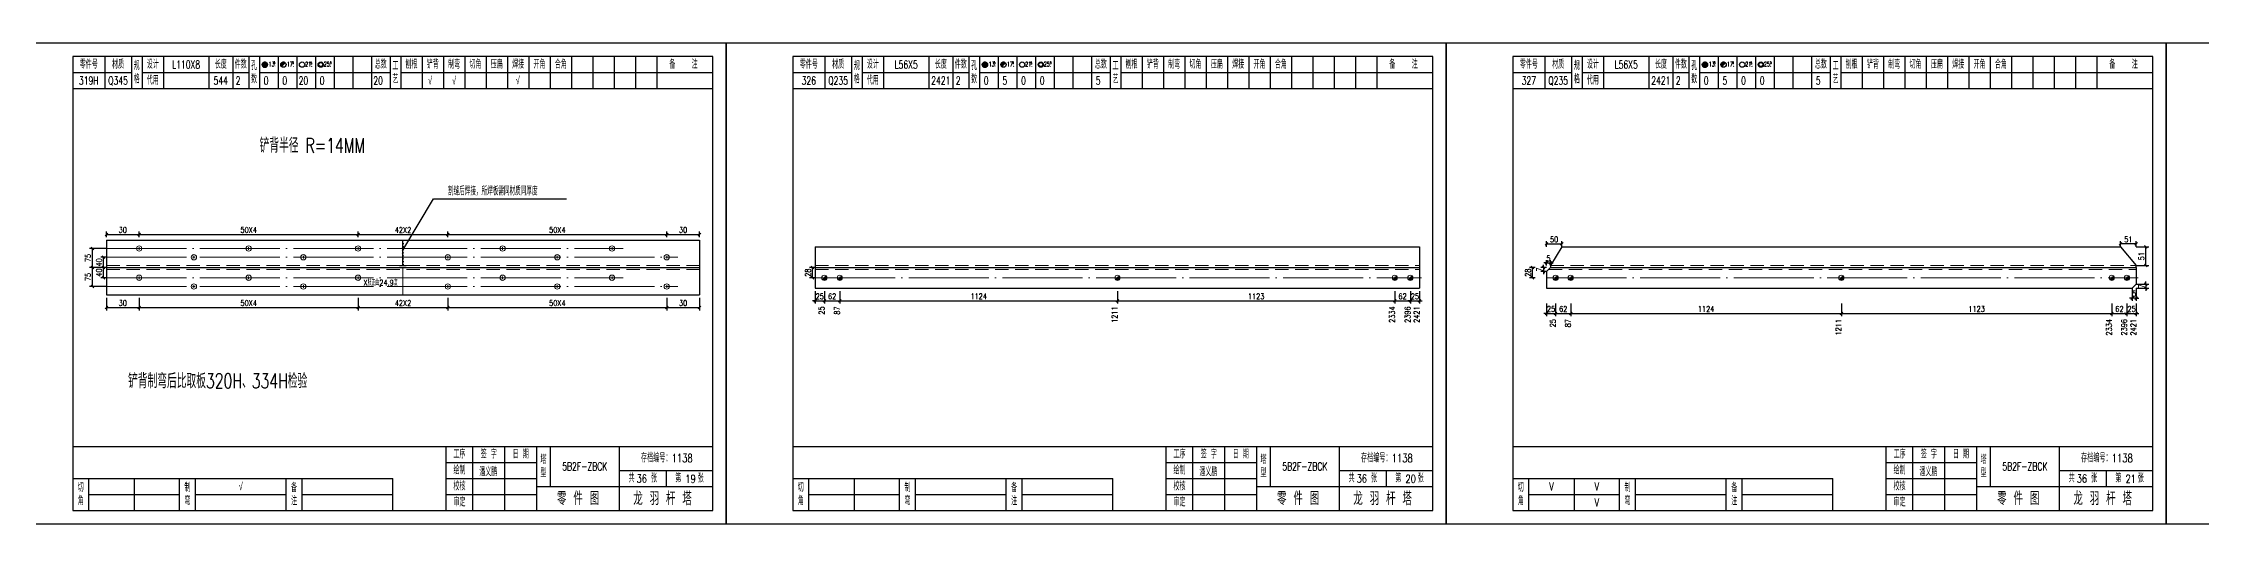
# Model space of a CAD drawing. Header units: millimetres. Extents: x 0 to 30240, y -10896 to -1348.
# Drawn here: x 4874 to 5683, y -2530 to -2350 of the extents above; entities that cross this region are included whole.
import ezdxf
from ezdxf.enums import TextEntityAlignment as Align

# ---------------------------------------------------------------- set-up
doc = ezdxf.new("R2010")
doc.units = ezdxf.units.MM
doc.header["$LTSCALE"] = 20
doc.header["$PDMODE"] = 1
for name, pattern in [('DASHDOT2X', [1.75, 1.5, -0.125, 0, -0.125]), ('DIVIDE', [0.875, 0.5, -0.125, 0, -0.125, 0, -0.125]), ('HIDDEN', [0.375, 0.25, -0.125])]:
    doc.linetypes.add(name, pattern=pattern)
for name, color, linetype, lineweight in [('1', 7, 'Continuous', 25), ('11', 3, 'Continuous', 13), ('2', 1, 'HIDDEN', 13), ('5', 1, 'Continuous', 13), ('7', 2, 'DASHDOT2X', 13), ('8', 3, 'DIVIDE', 13)]:
    doc.layers.add(name, color=color, linetype=linetype, lineweight=lineweight)
doc.styles.get("Standard").update_dxf_attribs({"font": 'simplex', "width": 0.7, "bigfont": 'gbhzfs.shx'})
doc.styles.add('SYMBOL_TXT', font='txt.shx', dxfattribs={"width": 0.6})
doc.styles.add('TITLE_TXT', font='simplex.shx', dxfattribs={"width": 0.75, "height": 2.5, "bigfont": 'gbhzfs.shx'})
doc.dimstyles.get("Standard").update_dxf_attribs({"dimtxt": 2.1, "dimasz": 1, "dimexe": 1.05, "dimexo": 0, "dimgap": 0.63, "dimtad": 1, "dimzin": 0, "dimdsep": 46, "dimtxsty": 'standard', "dimblk": 'OBLIQUE', "dimblk1": 'OBLIQUE', "dimblk2": 'OBLIQUE', "dimcen": 0.09, "dimadec": 0, "dimazin": 0, "dimtfac": 1, "dimtdec": 1, "dimtix": 1, "dimtmove": 0, "dimatfit": 3, "dimfxl": 0, "dimtolj": 1, "dimtzin": 0, "dimarcsym": 0})
pattern_1 = [(0, (-3, 0), (0, 0.0125), [])]

# ---------------------------------------------------------------- blocks, each defined once
blk = doc.blocks.new('M12_HOLE')
h = blk.add_hatch()
h.set_pattern_fill('LINE', scale=0.1, style=0)
h.set_pattern_definition(pattern_1)
h.paths.add_polyline_path([(-5, 0, 1), (-1, 0, 1)])
at = {"color": 7}
blk.add_circle((-3, 0), 2, dxfattribs=at)
at = {"color": 7, "attachment_point": 1, "style": 'SYMBOL_TXT'}
for s, insert, char_height, width in [('13\\f??|b0|i0|c0|p54;.', (-0.1, 2.1), 3.5, 5.707), ('5', (3.7, 2.3), 1.8, 2.931)]:
    blk.add_mtext(s, dxfattribs=dict(at, insert=insert, char_height=char_height, width=width))
blk = doc.blocks.new('M16_HOLE')
h = blk.add_hatch()
h.set_pattern_fill('LINE', scale=0.1, style=0)
h.set_pattern_definition(pattern_1)
h.paths.add_polyline_path([(-1.6, 1.4, 0.668179), (-5, 0, 0.198912), (-4.4, -1.4)])
at = {"color": 7}
blk.add_circle((-3, 0), 2, dxfattribs=at)
at = {"color": 7, "attachment_point": 1, "style": 'SYMBOL_TXT'}
for s, insert, char_height, width in [('17.', (-0.4, 2.1), 3.5, 6.316), ('5', (3.6, 2.3), 1.8, 1.822)]:
    blk.add_mtext(s, dxfattribs=dict(at, insert=insert, char_height=char_height, width=width))
blk = doc.blocks.new('M20_HOLE')
at = {"color": 7}
blk.add_circle((-3, 0), 2, dxfattribs=at)
at = {"color": 7, "attachment_point": 1, "style": 'SYMBOL_TXT'}
for s, insert, char_height, width in [('21.', (-0.7, 2), 3.5, 6.074), ('5', (3.3, 2), 1.8, 1.458)]:
    blk.add_mtext(s, dxfattribs=dict(at, insert=insert, char_height=char_height, width=width))
blk = doc.blocks.new('M24_HOLE')
at = {"color": 7}
for radius in [2, 1.5]:
    blk.add_circle((-3, 0), radius, dxfattribs=at)
at = {"color": 7, "attachment_point": 1, "style": 'SYMBOL_TXT'}
for s, insert, char_height, width in [('25.', (-0.7, 2.1), 3.5, 2.429), ('5', (3.9, 2.3), 1.8, 1.944)]:
    blk.add_mtext(s, dxfattribs=dict(at, insert=insert, char_height=char_height, width=width))
blk = doc.blocks.new('JgCard')
for p, q in [((270, 180), (0, 180)), ((0, 180), (0, 0)), ((270, 0), (270, 180)), ((265, 175), (25, 175)), ((25, 175), (25, 5)), ((37, 175), (37, 163)), ((47, 175), (47, 163)), ((51, 175), (51, 163)), ((59, 175), (59, 163)), ((76, 175), (76, 163)), ((85, 175), (85, 163)), ((91, 175), (91, 163)), ((95, 175), (95, 163)), ((102, 175), (102, 163)), ((109, 175), (109, 163)), ((116, 175), (116, 163)), ((123, 175), (123, 163)), ((130, 175), (130, 163)), ((137, 175), (137, 163)), ((144, 175), (144, 163)), ((148, 175), (148, 163)), ((156, 175), (156, 163)), ((164, 175), (164, 163)), ((172, 175), (172, 163)), ((180, 175), (180, 163)), ((188, 175), (188, 163)), ((196, 175), (196, 163)), ((204, 175), (204, 163)), ((212, 175), (212, 163)), ((220, 175), (220, 163)), ((228, 175), (228, 163)), ((236, 175), (236, 163)), ((244, 175), (244, 163)), ((265, 5), (265, 175)), ((25, 169), (47, 169)), ((25, 163), (265, 163)), ((51, 169), (91, 169)), ((95, 169), (144, 169)), ((148, 169), (265, 169)), ((25, 29), (265, 29)), ((165, 5), (165, 29)), ((175, 5), (175, 29)), ((187, 5), (187, 29)), ((199, 5), (199, 29)), ((204, 29), (204, 14)), ((230, 5), (230, 29)), ((25, 17), (145, 17)), ((31, 5), (31, 17)), ((48, 17), (48, 5)), ((65, 5), (65, 17)), ((71, 5), (71, 17)), ((105, 5), (105, 17)), ((111, 5), (111, 17)), ((145, 5), (145, 17)), ((165, 23), (199, 23)), ((165, 17), (199, 17)), ((230, 20), (265, 20)), ((247.5, 20), (247.5, 14)), ((31, 11), (65, 11)), ((71, 11), (105, 11)), ((111, 11), (145, 11)), ((165, 11), (199, 11)), ((199, 14), (265, 14)), ((0, 0), (270, 0)), ((25, 5), (265, 5))]:
    blk.add_line(p, q)
blk.add_lwpolyline([(96.03, 171.99, -1), (98.03, 171.99, -1)], format="xyb", close=True)
blk.add_point((145, 96))
at = {"xscale": 0.5, "yscale": 0.5, "zscale": 0.5}
for name, p in [('M12_HOLE', (98.53, 171.99)), ('M16_HOLE', (105.5, 172)), ('M20_HOLE', (112.5, 172)), ('M24_HOLE', (119.5, 172))]:
    blk.add_blockref(name, p, dxfattribs=at)
at = {"style": 'TITLE_TXT', "width": 0.75}
for s, height, p in [('存档编号：1138', 3.076, (238.02, 23.07)), ('潘义鹏', 3, (177.45, 17.91)), ('龙 羽 杆 塔', 5, (235.17, 6.97))]:
    blk.add_text(s, height=height, dxfattribs=at).set_placement(p)
at = {"attachment_point": 5, "style": 'TITLE_TXT'}
for s, insert, char_height, width in [('零件号', (31, 172), 3, 15), ('材质', (42, 172), 3, 8), ('规格', (49, 169), 3, 4), ('设计', (55, 172), 3, 8), ('长度', (80.5, 172), 3, 8), ('件数', (88, 172), 3, 6), ('孔数', (93, 169), 3, 4), ('总数', (140.5, 172), 3, 7), ('工\\P艺', (146, 169), 3, 4), ('刨根', (152, 172), 3, 8), ('铲背', (160, 172), 3, 8), ('制弯', (168, 172), 3, 8), ('切角', (176, 172), 3, 8), ('压扁', (184, 172), 3, 8), ('焊接', (192, 172), 3, 8), ('开角', (200, 172), 3, 8), ('合角', (208, 172), 3, 8), ('备    注', (254, 172), 3, 22), ('代用', (55, 166), 3, 8), ('工序', (170, 26), 3, 10), ('签 字', (181, 26), 3, 12), ('日 期', (193, 26), 3, 12), ('塔\\P型', (201.5, 21.5), 3, 5), ('绘制', (170, 20), 3, 10), ('共    张', (238.75, 17), 3, 17.5), ('第    张', (256.25, 17), 3, 17.5), ('切\\P角', (28, 11), 3, 6), ('制\\P弯', (68, 11), 3, 6), ('备\\P注', (108, 11), 3, 6), ('校核', (170, 14), 3, 10), ('审定', (170, 8), 3, 10), ('零 件 图', (214.5, 9.5), 5, 31)]:
    blk.add_mtext(s, dxfattribs=dict(at, insert=insert, char_height=char_height, width=width))
blk = doc.blocks.new('M20')
for p, q in [((-0.5, 0), (0.5, 0)), ((0, -0.5), (0, 0.5))]:
    blk.add_line(p, q)
blk.add_circle((0, 0), 1)
blk = doc.blocks.new('_Oblique')
at = {"color": 0, "linetype": 'ByBlock', "lineweight": -2}
blk.add_line((-0.5, -0.5), (0.5, 0.5), dxfattribs=at)
blk = doc.blocks.new('M16')
for p, q in [((-0.71, -0.71), (0.71, 0.71)), ((-0.4, 0), (0.4, 0)), ((0, 0.4), (0, -0.4))]:
    blk.add_line(p, q)
blk.add_circle((0, 0), 1)
for radius in [0.8, 0.6, 0.4, 0.2]:
    blk.add_arc((0, 0), radius, 225, 45)
blk = doc.blocks.new('*D862')
at = {"layer": '11', "color": 0, "lineweight": -2}
for p, q in [((5163.4, -2443.27), (5163.4, -2448)), ((5166.84, -2443.27), (5166.84, -2448)), ((5163.4, -2446.95), (5162.4, -2446.95)), ((5163.4, -2446.95), (5166.84, -2446.95)), ((5166.84, -2446.95), (5167.84, -2446.95))]:
    blk.add_line(p, q, dxfattribs=at)
at = {"layer": 'Defpoints', "color": 0}
for p in [(5163.4, -2443.27), (5166.84, -2443.27), (5166.84, -2446.95)]:
    blk.add_point(p, dxfattribs=at)
at = {"layer": '11', "color": 0, "lineweight": -2}
blk.add_blockref('_Oblique', (5163.4, -2446.95), dxfattribs=at)
at = {"layer": '11', "color": 0, "lineweight": -2, "rotation": 180}
blk.add_blockref('_Oblique', (5166.84, -2446.95), dxfattribs=at)
at = {"layer": '11', "color": 0, "insert": (5165.12, -2445.27), "char_height": 2.1, "attachment_point": 5}
blk.add_mtext('\\A1;25', dxfattribs=at)
blk = doc.blocks.new('*D867')
at = {"layer": '11', "color": 0, "lineweight": -2}
for p, q in [((5386.56, -2443.27), (5386.56, -2448)), ((5390, -2443.27), (5390, -2448)), ((5386.56, -2446.95), (5385.56, -2446.95)), ((5386.56, -2446.95), (5390, -2446.95)), ((5390, -2446.95), (5391, -2446.95))]:
    blk.add_line(p, q, dxfattribs=at)
at = {"layer": 'Defpoints', "color": 0}
for p in [(5386.56, -2443.27), (5390, -2443.27), (5390, -2446.95)]:
    blk.add_point(p, dxfattribs=at)
at = {"layer": '11', "color": 0, "lineweight": -2}
blk.add_blockref('_Oblique', (5386.56, -2446.95), dxfattribs=at)
at = {"layer": '11', "color": 0, "lineweight": -2, "rotation": 180}
blk.add_blockref('_Oblique', (5390, -2446.95), dxfattribs=at)
at = {"layer": '11', "color": 0, "insert": (5388.28, -2445.27), "char_height": 2.1, "attachment_point": 5}
blk.add_mtext('\\A1;25', dxfattribs=at)
blk = doc.blocks.new('*D869')
at = {"layer": '11', "color": 0, "lineweight": -2}
for p, q in [((5437.6, -2451.67), (5436.6, -2451.67)), ((5437.6, -2448), (5437.6, -2452.72)), ((5437.6, -2451.67), (5441.04, -2451.67)), ((5441.04, -2448), (5441.04, -2452.72)), ((5441.04, -2451.67), (5442.04, -2451.67))]:
    blk.add_line(p, q, dxfattribs=at)
at = {"layer": 'Defpoints', "color": 0}
for p in [(5437.6, -2448), (5441.04, -2448), (5441.04, -2451.67)]:
    blk.add_point(p, dxfattribs=at)
at = {"layer": '11', "color": 0, "lineweight": -2}
blk.add_blockref('_Oblique', (5437.6, -2451.67), dxfattribs=at)
at = {"layer": '11', "color": 0, "lineweight": -2, "rotation": 180}
blk.add_blockref('_Oblique', (5441.04, -2451.67), dxfattribs=at)
at = {"layer": '11', "color": 0, "insert": (5439.32, -2449.99), "char_height": 2.1, "attachment_point": 5}
blk.add_mtext('\\A1;25', dxfattribs=at)
blk = doc.blocks.new('*D874')
at = {"layer": '11', "color": 0, "lineweight": -2}
for p, q in [((5655.26, -2451.67), (5654.26, -2451.67)), ((5655.26, -2448), (5655.26, -2452.72)), ((5655.26, -2451.67), (5658.7, -2451.67)), ((5658.7, -2448), (5658.7, -2452.72)), ((5658.7, -2451.67), (5659.7, -2451.67))]:
    blk.add_line(p, q, dxfattribs=at)
at = {"layer": 'Defpoints', "color": 0}
for p in [(5655.26, -2448), (5658.7, -2448), (5658.7, -2451.67)]:
    blk.add_point(p, dxfattribs=at)
at = {"layer": '11', "color": 0, "lineweight": -2}
blk.add_blockref('_Oblique', (5655.26, -2451.67), dxfattribs=at)
at = {"layer": '11', "color": 0, "lineweight": -2, "rotation": 180}
blk.add_blockref('_Oblique', (5658.7, -2451.67), dxfattribs=at)
at = {"layer": '11', "color": 0, "insert": (5656.98, -2449.99), "char_height": 2.1, "attachment_point": 5}
blk.add_mtext('\\A1;25', dxfattribs=at)
blk = doc.blocks.new('*D876')
at = {"layer": '11', "color": 0, "lineweight": -2}
for p, q in [((5437.6, -2432.71), (5436.6, -2432.71)), ((5437.6, -2433.76), (5437.6, -2431.66)), ((5437.6, -2432.71), (5439.11, -2432.71)), ((5439.11, -2433.76), (5439.11, -2431.66)), ((5439.11, -2432.71), (5440.11, -2432.71))]:
    blk.add_line(p, q, dxfattribs=at)
at = {"layer": 'Defpoints', "color": 0}
for p in [(5437.6, -2433.76), (5439.11, -2432.71), (5439.11, -2433.76)]:
    blk.add_point(p, dxfattribs=at)
at = {"layer": '11', "color": 0, "lineweight": -2}
blk.add_blockref('_Oblique', (5437.6, -2432.71), dxfattribs=at)
at = {"layer": '11', "color": 0, "lineweight": -2, "rotation": 180}
blk.add_blockref('_Oblique', (5439.11, -2432.71), dxfattribs=at)
at = {"layer": '11', "color": 0, "insert": (5438.36, -2431.03), "char_height": 2.1, "attachment_point": 5}
blk.add_mtext('\\A1;5', dxfattribs=at)
blk = doc.blocks.new('*D877')
at = {"layer": '11', "color": 0, "lineweight": -2}
for p, q in [((5437.6, -2434.45), (5435.5, -2434.45)), ((5437.6, -2435.98), (5435.5, -2435.98)), ((5436.55, -2434.45), (5436.55, -2433.45)), ((5436.55, -2434.45), (5436.55, -2435.98)), ((5436.55, -2435.98), (5436.55, -2436.98))]:
    blk.add_line(p, q, dxfattribs=at)
at = {"layer": 'Defpoints', "color": 0}
for p in [(5436.55, -2435.98), (5437.6, -2434.45), (5437.6, -2435.98)]:
    blk.add_point(p, dxfattribs=at)
at = {"layer": '11', "color": 0, "lineweight": -2}
for p, rotation in [((5436.55, -2434.45), 270), ((5436.55, -2435.98), 90)]:
    blk.add_blockref('_Oblique', p, dxfattribs=dict(at, rotation=rotation))
at = {"layer": '11', "color": 0, "insert": (5434.87, -2435.22), "char_height": 2.1, "attachment_point": 5, "rotation": 90}
blk.add_mtext('\\A1;7', dxfattribs=at)
blk = doc.blocks.new('*D878')
at = {"layer": '11', "color": 0, "lineweight": -2}
for p, q in [((5658.7, -2440.7), (5663.43, -2440.7)), ((5658.7, -2442.22), (5663.43, -2442.22)), ((5662.38, -2440.7), (5662.38, -2439.7)), ((5662.38, -2440.7), (5662.38, -2442.22)), ((5662.38, -2442.22), (5662.38, -2443.22))]:
    blk.add_line(p, q, dxfattribs=at)
at = {"layer": 'Defpoints', "color": 0}
for p in [(5658.7, -2440.7), (5658.7, -2442.22), (5662.38, -2442.22)]:
    blk.add_point(p, dxfattribs=at)
at = {"layer": '11', "color": 0, "lineweight": -2}
for p, rotation in [((5662.38, -2440.7), 270), ((5662.38, -2442.22), 90)]:
    blk.add_blockref('_Oblique', p, dxfattribs=dict(at, rotation=rotation))
at = {"layer": '11', "color": 0, "insert": (5660.7, -2441.46), "char_height": 2.1, "attachment_point": 5, "rotation": 90}
blk.add_mtext('\\A1;7', dxfattribs=at)
blk = doc.blocks.new('*D879')
at = {"layer": '11', "color": 0, "lineweight": -2}
for p, q in [((5657.19, -2442.22), (5657.19, -2446.95)), ((5658.7, -2442.22), (5658.7, -2446.95)), ((5657.19, -2445.9), (5656.19, -2445.9)), ((5658.7, -2445.9), (5657.19, -2445.9)), ((5658.7, -2445.9), (5659.7, -2445.9))]:
    blk.add_line(p, q, dxfattribs=at)
at = {"layer": 'Defpoints', "color": 0}
for p in [(5657.19, -2442.22), (5658.7, -2442.22), (5657.19, -2445.9)]:
    blk.add_point(p, dxfattribs=at)
at = {"layer": '11', "color": 0, "lineweight": -2}
blk.add_blockref('_Oblique', (5657.19, -2445.9), dxfattribs=at)
at = {"layer": '11', "color": 0, "lineweight": -2, "rotation": 180}
blk.add_blockref('_Oblique', (5658.7, -2445.9), dxfattribs=at)
at = {"layer": '11', "color": 0, "insert": (5657.95, -2444.22), "char_height": 2.1, "attachment_point": 5}
blk.add_mtext('\\A1;5', dxfattribs=at)
blk = doc.blocks.new('*D881')
at = {"layer": '11', "color": 0, "lineweight": -2}
for p, q in [((5652.89, -2426.68), (5652.89, -2424.58)), ((5658.7, -2425.63), (5652.89, -2425.63)), ((5658.7, -2426.68), (5658.7, -2424.58))]:
    blk.add_line(p, q, dxfattribs=at)
at = {"layer": 'Defpoints', "color": 0}
for p in [(5652.89, -2425.63), (5652.89, -2426.68), (5658.7, -2426.68)]:
    blk.add_point(p, dxfattribs=at)
at = {"layer": '11', "color": 0, "lineweight": -2, "rotation": 180}
blk.add_blockref('_Oblique', (5652.89, -2425.63), dxfattribs=at)
at = {"layer": '11', "color": 0, "lineweight": -2}
blk.add_blockref('_Oblique', (5658.7, -2425.63), dxfattribs=at)
at = {"layer": '11', "color": 0, "insert": (5655.8, -2423.95), "char_height": 2.1, "attachment_point": 5}
blk.add_mtext('\\A1;51', dxfattribs=at)

msp = doc.modelspace()

# ---------------------------------------------------------------- hatches: boundary and pattern name
at = {"layer": '1'}
h = msp.add_hatch(dxfattribs=at)
h.set_pattern_fill('ANSI31', color=256, scale=0.25, style=0)
edge = h.paths.add_edge_path()
edge.add_line((5008.5, -2433.706), (5008.5, -2424.165))
edge.add_line((5009.1, -2433.706), (5009.1, -2424.165))
edge.add_line((5008.8, -2433.706), (5008.8, -2424.165))

# ---------------------------------------------------------------- linework, layer by layer
for p, q in [((5008.8, -2427.975), (5020.27, -2408.744)), ((5020.27, -2408.744), (5070.126, -2408.744)), ((4897.6, -2424.165), (4897.6, -2444.745)), ((4897.6, -2424.165), (5120, -2424.165)), ((5008.8, -2433.706), (5008.8, -2424.165)), ((5120, -2424.165), (5120, -2444.745)), ((5163.4, -2426.685), (5163.4, -2442.225)), ((5163.4, -2426.685), (5390, -2426.685)), ((5390, -2426.685), (5390, -2442.225)), ((5443.323, -2426.685), (5439.114, -2433.761)), ((5443.323, -2426.685), (5652.895, -2426.685)), ((5652.895, -2426.685), (5658.7, -2433.761)), ((4897.6, -2434.455), (5120, -2434.455)), ((5007.501, -2433.706), (5010.05, -2433.706)), ((5163.4, -2434.455), (5390, -2434.455)), ((5439.114, -2434.455), (5437.6, -2435.981)), ((5437.6, -2435.981), (5437.6, -2442.225)), ((5439.114, -2433.761), (5439.114, -2434.455)), ((5439.114, -2434.455), (5658.7, -2434.455)), ((5658.7, -2434.455), (5658.7, -2433.761)), ((5658.7, -2434.455), (5658.7, -2440.699)), ((5163.4, -2442.225), (5390, -2442.225)), ((5437.6, -2442.225), (5657.193, -2442.225)), ((5657.193, -2442.225), (5658.7, -2440.699)), ((4897.6, -2444.745), (5120, -2444.745))]:
    msp.add_line(p, q, dxfattribs=at)
at = {"layer": '2'}
for p, q in [((4897.6, -2433.706), (5120, -2433.706)), ((4897.6, -2435.203), (5120, -2435.203)), ((5163.4, -2433.761), (5390, -2433.761)), ((5163.4, -2435.149), (5390, -2435.149)), ((5438.426, -2435.149), (5658.7, -2435.149)), ((5439.114, -2433.761), (5658.7, -2433.761))]:
    msp.add_line(p, q, dxfattribs=at)
at = {"layer": '7'}
for p, q in [((4897.6, -2427.345), (5091.413, -2427.345)), ((4897.6, -2430.619), (5111.934, -2430.619)), ((4897.6, -2438.29), (5091.413, -2438.29)), ((4897.6, -2441.564), (5111.934, -2441.564)), ((5163.4, -2438.34), (5390.76, -2438.34)), ((5437.6, -2438.34), (5659.46, -2438.34))]:
    msp.add_line(p, q, dxfattribs=at)
at = {"layer": '8'}
msp.add_line((5008.8, -2434.455), (5008.8, -2444.745), dxfattribs=at)

# ---------------------------------------------------------------- block references
at = {"layer": '1'}
for p in [(4860, -2530.455), (5130, -2530.455), (5400, -2530.455), (5670, -2530.455)]:
    msp.add_blockref('JgCard', p, dxfattribs=at)
at = {"layer": '5'}
for name, p in [('M20', (4909.913, -2427.345)), ('M20', (4950.954, -2427.345)), ('M20', (4991.996, -2427.345)), ('M20', (5046.171, -2427.345)), ('M20', (5087.213, -2427.345)), ('M20', (4930.433, -2430.619)), ('M20', (4971.475, -2430.619)), ('M20', (5025.65, -2430.619)), ('M20', (5066.692, -2430.619)), ('M20', (5107.734, -2430.619)), ('M20', (4909.913, -2438.29)), ('M20', (4930.433, -2441.564)), ('M20', (4950.954, -2438.29)), ('M20', (4971.475, -2441.564)), ('M20', (4991.996, -2438.29)), ('M20', (5025.65, -2441.564)), ('M20', (5046.171, -2438.29)), ('M20', (5066.692, -2441.564)), ('M20', (5087.213, -2438.29)), ('M20', (5107.734, -2441.564)), ('M16', (5166.84, -2438.34)), ('M16', (5172.643, -2438.34)), ('M16', (5276.742, -2438.34)), ('M16', (5380.757, -2438.34)), ('M16', (5386.56, -2438.34)), ('M16', (5441.04, -2438.34)), ('M16', (5446.702, -2438.34)), ('M16', (5548.191, -2438.34)), ('M16', (5649.598, -2438.34)), ('M16', (5655.26, -2438.34))]:
    msp.add_blockref(name, p, dxfattribs=at)

# ---------------------------------------------------------------- texts
at = {"style": 'TITLE_TXT', "width": 0.75}
for s, p in [('36', (5096.438, -2515.024)), ('19', (5114.744, -2515.114)), ('36', (5366.438, -2515.024)), ('20', (5384.744, -2515.114)), ('36', (5636.438, -2515.024)), ('21', (5654.744, -2515.114))]:
    msp.add_text(s, height=3, dxfattribs=at).set_placement(p)
at = {"layer": '1', "width": 0.7}
for s, height, p in [('319H', 3, (4891, -2364.455)), ('Q345', 3, (4902, -2364.455)), ('L110X8', 3, (4927.5, -2358.455)), ('544', 3, (4940.5, -2364.455)), ('2', 3, (4947, -2364.455)), ('0', 3, (4957.5, -2364.455)), ('0', 3, (4964.5, -2364.455)), ('20', 3, (4971.5, -2364.455)), ('0', 3, (4978.5, -2364.455)), ('20', 3, (4999.5, -2364.455)), ('√', 3, (5028, -2364.455)), ('√', 3, (5051.895, -2364.293)), ('326', 3, (5161, -2364.455)), ('Q235', 3, (5172, -2364.455)), ('L56X5', 3, (5197.5, -2358.455)), ('2421', 3, (5210.5, -2364.455)), ('2', 3, (5217, -2364.455)), ('0', 3, (5227.5, -2364.455)), ('5', 3, (5234.5, -2364.455)), ('0', 3, (5241.5, -2364.455)), ('0', 3, (5248.5, -2364.455)), ('5', 3, (5269.5, -2364.455)), ('327', 3, (5431, -2364.455)), ('Q235', 3, (5442, -2364.455)), ('L56X5', 3, (5467.5, -2358.455)), ('2421', 3, (5480.5, -2364.455)), ('2', 3, (5487, -2364.455)), ('0', 3, (5497.5, -2364.455)), ('5', 3, (5504.5, -2364.455)), ('0', 3, (5511.5, -2364.455)), ('0', 3, (5518.5, -2364.455)), ('5', 3, (5539.5, -2364.455)), ('铲背半径 R=14MM', 5.49229, (4974.802, -2388.711)), ('割缝后焊接，所焊板需同材质同厚度', 3, (5042.486, -2405.901)), ('铲背制弯后比取板320H、334H检验', 5.49229, (4939.333, -2476.939)), ('√', 3, (4948, -2516.455)), ('V', 3, (5439.5, -2516.455)), ('V', 3, (5456.5, -2516.455)), ('V', 3, (5456.5, -2522.455))]:
    msp.add_text(s, height=height, dxfattribs=at).set_placement(p, align=Align.MIDDLE_CENTER)
msp.add_text('X肢正曲24.9度', height=2.1, dxfattribs=at).set_placement((4994.014, -2441.198))
for s, p in [('25', (5166.84, -2449.05)), ('87', (5172.649, -2449.05)), ('1211', (5276.7, -2449.05)), ('2334', (5380.76, -2449.05)), ('2396', (5386.574, -2449.05)), ('2421', (5390, -2449.05)), ('25', (5441.04, -2453.775)), ('87', (5446.708, -2453.775)), ('1211', (5548.15, -2453.775)), ('2334', (5649.597, -2453.775)), ('2396', (5655.274, -2453.775)), ('2421', (5658.7, -2453.775))]:
    msp.add_text(s, height=2.1, rotation=90, dxfattribs=at).set_placement(p, align=Align.RIGHT)
at = {"layer": '1', "char_height": 3, "attachment_point": 5}
for s, insert, width in [('√', (5019, -2364.455), 8), ('5B2F-ZBCK', (5077, -2508.955), 26), ('5B2F-ZBCK', (5347, -2508.955), 26), ('5B2F-ZBCK', (5617, -2508.955), 26)]:
    msp.add_mtext(s, dxfattribs=dict(at, insert=insert, width=width))

# ---------------------------------------------------------------- dimensions: what is measured, and where the dimension line sits
at = {"layer": '1'}
for base, p1, p2, text in [((4892.35, -2427.345), (4897.55, -2434.455), (4897.55, -2427.345), '75'), ((4892.35, -2434.455), (4897.55, -2441.564), (4897.55, -2434.455), '75'), ((4896.55, -2430.619), (4897.55, -2434.455), (4897.55, -2430.619), '40'), ((4896.55, -2434.455), (4897.55, -2438.29), (4897.55, -2434.455), '40'), ((5162.35, -2434.455), (5163.35, -2438.34), (5163.35, -2434.455), '28'), ((5432.35, -2434.455), (5433.35, -2438.34), (5433.35, -2434.455), '28')]:
    msp.add_linear_dim(base=base, p1=p1, p2=p2, angle=90, text=text, dimstyle='standard', dxfattribs=at).render()
at = {"layer": '11'}
for base, p1, p2, text in [((4909.913, -2422.065), (4897.6, -2423.115), (4909.913, -2423.115), '30'), ((4991.996, -2422.065), (4909.913, -2423.115), (4991.996, -2423.115), '50X4'), ((5025.65, -2422.065), (4991.996, -2423.115), (5025.65, -2423.115), '42X2'), ((5107.734, -2422.065), (5025.65, -2423.115), (5107.734, -2423.115), '50X4'), ((5120, -2422.065), (5107.734, -2423.115), (5120, -2423.115), '30'), ((5443.323, -2425.635), (5437.6, -2426.685), (5443.323, -2426.685), '50'), ((5172.643, -2446.95), (5166.84, -2443.275), (5172.643, -2443.275), '62'), ((5276.742, -2446.95), (5172.643, -2443.275), (5276.742, -2443.275), '1124'), ((5380.757, -2446.95), (5276.742, -2443.275), (5380.757, -2443.275), '1123'), ((5386.56, -2446.95), (5380.757, -2443.275), (5386.56, -2443.275), '62'), ((4909.913, -2449.47), (4897.6, -2445.795), (4909.913, -2445.795), '30'), ((4991.996, -2449.47), (4909.913, -2445.795), (4991.996, -2445.795), '50X4'), ((5025.65, -2449.47), (4991.996, -2445.795), (5025.65, -2445.795), '42X2'), ((5107.734, -2449.47), (5025.65, -2445.795), (5107.734, -2445.795), '50X4'), ((5120, -2449.47), (5107.734, -2445.795), (5120, -2445.795), '30'), ((5446.702, -2451.675), (5441.04, -2448), (5446.702, -2448), '62'), ((5548.191, -2451.675), (5446.702, -2448), (5548.191, -2448), '1124'), ((5649.598, -2451.675), (5548.191, -2448), (5649.598, -2448), '1123'), ((5655.26, -2451.675), (5649.598, -2448), (5655.26, -2448), '62')]:
    msp.add_linear_dim(base=base, p1=p1, p2=p2, text=text, dimstyle='standard', dxfattribs=at).render()
for base, p1, p2, text, picture, middle in [((5652.895, -2425.635), (5658.7, -2426.685), (5652.895, -2426.685), '51', '*D881', (5655.797, -2423.955)), ((5439.114, -2432.711), (5437.6, -2433.761), (5439.114, -2433.761), '5', '*D876', (5438.357, -2431.031)), ((5166.84, -2446.95), (5163.4, -2443.275), (5166.84, -2443.275), '25', '*D862', (5165.12, -2445.27)), ((5390, -2446.95), (5386.56, -2443.275), (5390, -2443.275), '25', '*D867', (5388.28, -2445.27)), ((5657.193, -2445.9), (5658.7, -2442.225), (5657.193, -2442.225), '5', '*D879', (5657.946, -2444.22)), ((5441.04, -2451.675), (5437.6, -2448), (5441.04, -2448), '25', '*D869', (5439.32, -2449.995)), ((5658.7, -2451.675), (5655.26, -2448), (5658.7, -2448), '25', '*D874', (5656.98, -2449.995))]:
    dim = msp.add_linear_dim(base=base, p1=p1, p2=p2, text=text, dimstyle='standard', dxfattribs=at)
    dim.commit()
    dim.dimension.update_dxf_attribs({"geometry": picture, "text_midpoint": middle})
msp.add_linear_dim(base=(5662.375, -2426.685), p1=(5658.7, -2433.761), p2=(5658.7, -2426.685), angle=90, text='51', dimstyle='standard', dxfattribs=at).render()
for base, p1, p2, picture, middle in [((5436.55, -2435.981), (5437.6, -2434.455), (5437.6, -2435.981), '*D877', (5434.87, -2435.218)), ((5662.375, -2442.225), (5658.7, -2440.699), (5658.7, -2442.225), '*D878', (5660.695, -2441.462))]:
    dim = msp.add_linear_dim(base=base, p1=p1, p2=p2, angle=90, text='7', dimstyle='standard', dxfattribs=at)
    dim.commit()
    dim.dimension.update_dxf_attribs({"geometry": picture, "text_midpoint": middle})

doc.saveas('drawing.dxf')
